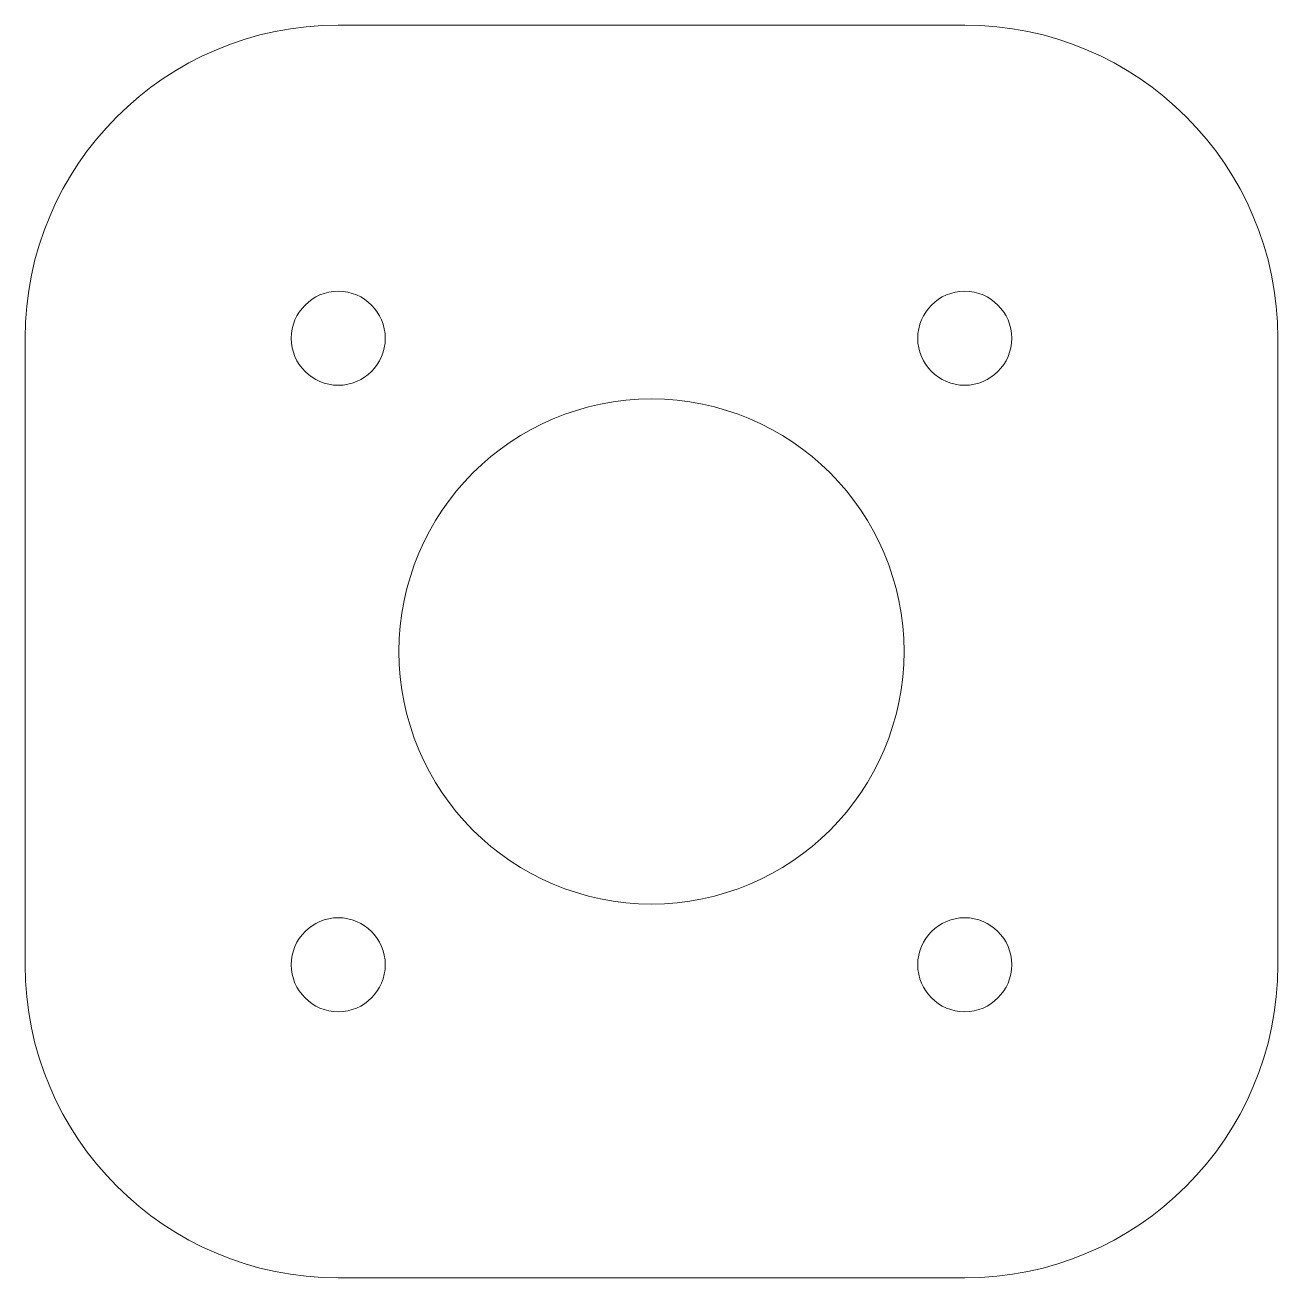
# Model space of a CAD drawing. Header units: millimetres. Extents: x -20 to 20, y -20 to 20.
import ezdxf

# ---------------------------------------------------------------- set-up
doc = ezdxf.new("R2010")
doc.units = ezdxf.units.MM
doc.layers.get('0').update_dxf_attribs({"linetype": 'CONTINUOUS', "lineweight": 0, "true_color": 0x000000})

msp = doc.modelspace()

# ---------------------------------------------------------------- linework, layer by layer
for p, q in [((-10, 20), (10, 20)), ((-20, -10), (-20, 10)), ((20, 10), (20, -10)), ((10, -20), (-10, -20))]:
    msp.add_line(p, q)
for centre, radius in [((-10, 10), 1.5), ((10, 10), 1.5), ((0, 0), 8.062), ((-10, -10), 1.5), ((10, -10), 1.5)]:
    msp.add_circle(centre, radius)
for centre, start, end in [((-10, 10), 90, 180), ((10, 10), 360, 90), ((-10, -10), 180, 270), ((10, -10), 270, 360)]:
    msp.add_arc(centre, 10, start, end)

doc.saveas('drawing.dxf')
